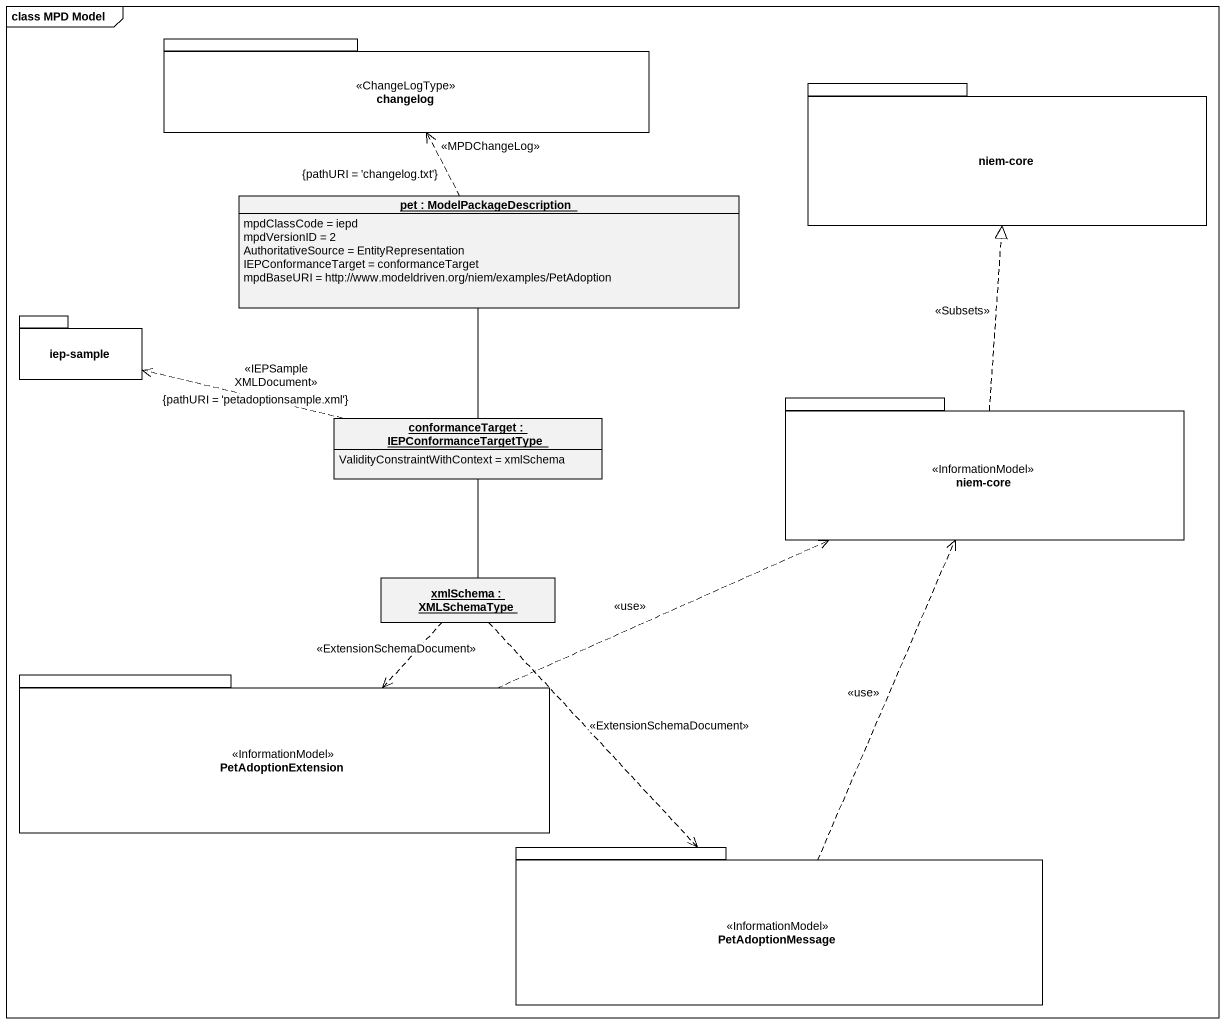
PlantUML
@startuml
mainframe class MPD Model
hide circle
hide empty members
package changelog <<ChangeLogType>> {
}
package "niem-core" as niem_core {
}
object "pet : ModelPackageDescription" as pet {
  mpdClassCode = iepd
  mpdVersionID = 2
  AuthoritativeSource = EntityRepresentation
  IEPConformanceTarget = conformanceTarget
  mpdBaseURI = http://www.modeldriven.org/niem/examples/PetAdoption
}
package "iep-sample" as iep_sample {
}
object "conformanceTarget : IEPConformanceTargetType" as conformanceTarget {
  ValidityConstraintWithContext = xmlSchema
}
package "niem-core" as niem_core_2 <<InformationModel>> {
}
object "xmlSchema : XMLSchemaType" as xmlSchema
package PetAdoptionExtension <<InformationModel>> {
}
package PetAdoptionMessage <<InformationModel>> {
}
pet .up.> changelog : <<MPDChangeLog>>\n{pathURI = 'changelog.txt'}
conformanceTarget -up- pet
conformanceTarget .left.> iep_sample : <<IEPSampleXMLDocument>>\n{pathURI = 'petadoptionsample.xml'}
niem_core_2 .up.|> niem_core : <<Subsets>>
xmlSchema -up- conformanceTarget
xmlSchema ..> PetAdoptionExtension : <<ExtensionSchemaDocument>>
xmlSchema ..> PetAdoptionMessage : <<ExtensionSchemaDocument>>
PetAdoptionExtension .right.> niem_core_2 : <<use>>
PetAdoptionMessage .up.> niem_core_2 : <<use>>
@enduml
